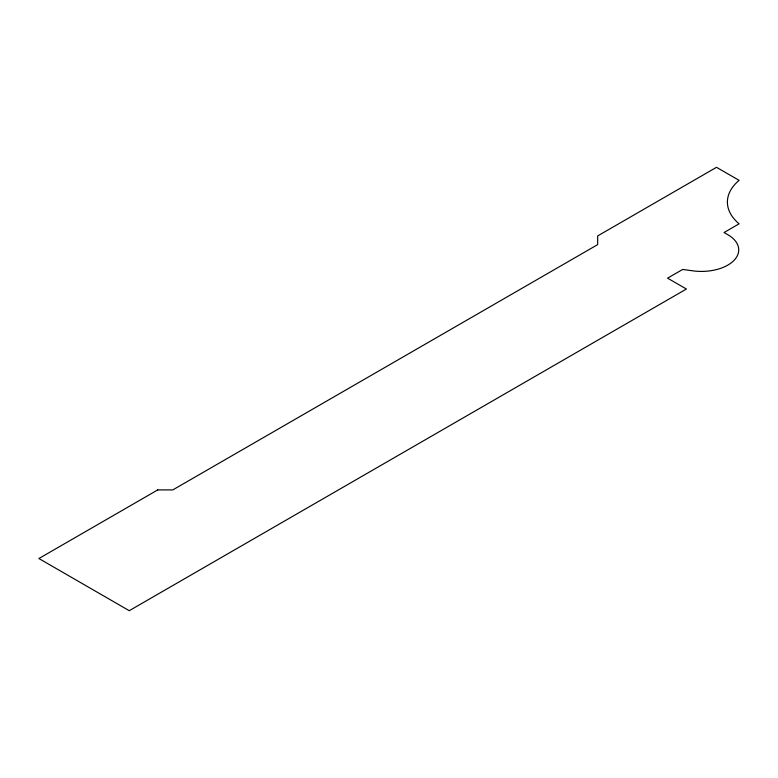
<?xml version="1.0" encoding="UTF-8"?>
<svg xmlns="http://www.w3.org/2000/svg" width="778" height="778" viewBox="0 0 778 778"><rect width="100%" height="100%" fill="white"/><g stroke="black" fill="none" stroke-linecap="round" stroke-linejoin="round"><path stroke-width="1.17" d="M157.749 489.907L38.9 558.526L129.245 610.691L686.4 289.027L667.573 278.154L682.637 269.46L693.004 270.861A37.266 21.512 0 0 0 734.033 260.348A37.266 21.512 0 0 0 727.809 234.684L724.046 232.515L739.1 223.821A66.422 38.346 0 0 1 739.1 180.35L716.509 167.309L597.66 235.929L597.66 244.623L172.804 489.907L157.749 489.907"/></g></svg>
